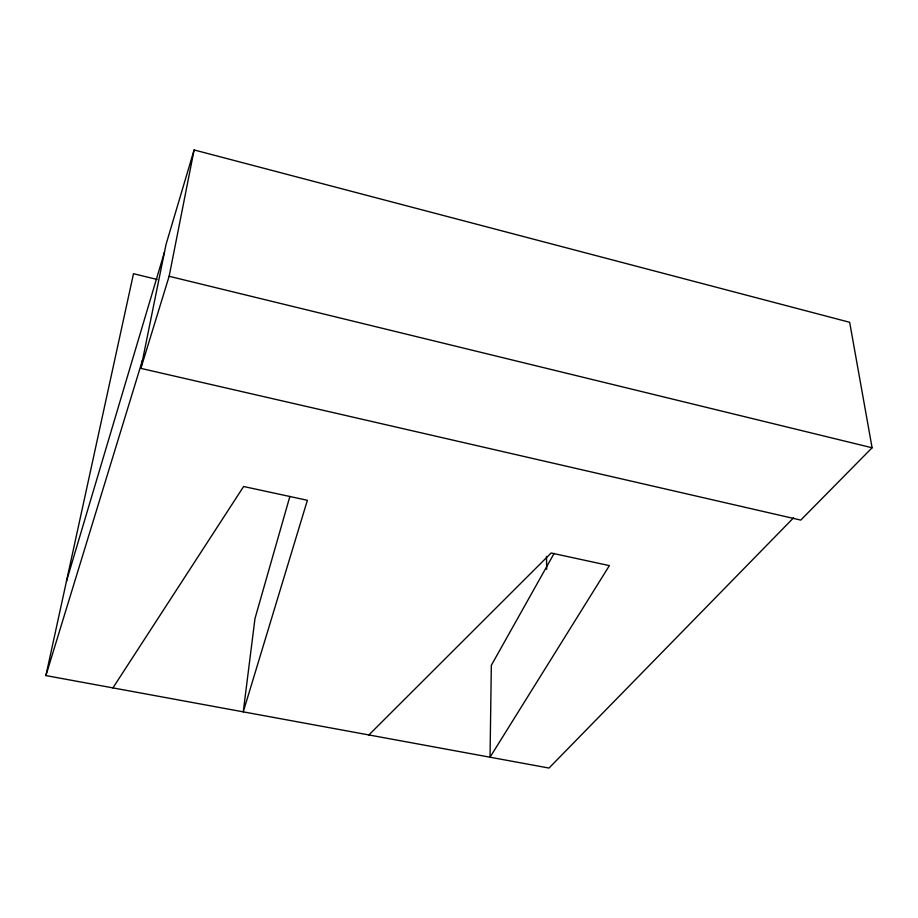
<?xml version="1.0" encoding="UTF-8"?>
<svg xmlns="http://www.w3.org/2000/svg" width="918" height="918" viewBox="0 0 918 918"><rect width="100%" height="100%" fill="white"/><g stroke="black" fill="none" stroke-linecap="round" stroke-linejoin="round"><path stroke-width="1.38" d="M140.867 368.382L169.13 276.284L194.111 149.944L849.666 322.298L872.1 447.777L800.76 520.093L140.867 368.382L166.032 244.44L194.111 149.944M793.588 517.809L549.01 768.056L45.9 675.579L133.5 273.713L157.173 279.474M289.881 496.431L254.974 618.594L243.259 711.863L307.381 500.287L243.626 486.506L112.925 687.903M66.44 581.346L164.494 252.025M45.9 675.579L142.611 359.776M554.128 553.405L491.337 665.298L490.04 757.212L609.38 565.614L551.121 553.003L368.887 734.951M169.13 276.284L872.1 447.777M546.52 556.469L546.669 569.321"/></g></svg>
